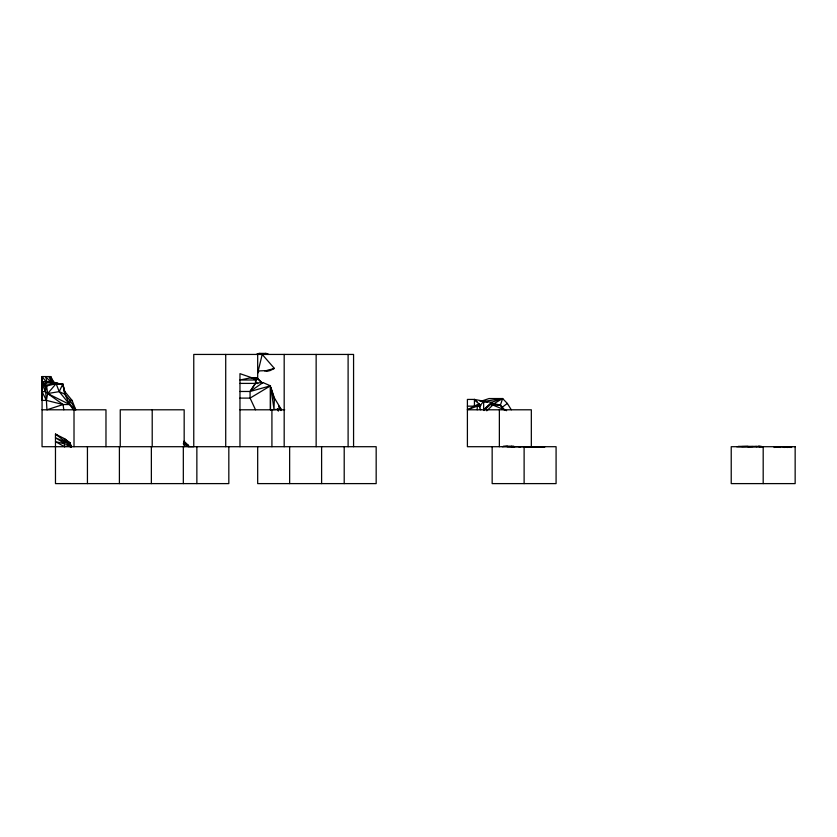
<?xml version="1.0" encoding="UTF-8"?>
<svg xmlns="http://www.w3.org/2000/svg" width="837" height="837" viewBox="0 0 837 837"><rect width="100%" height="100%" fill="white"/><g stroke="black" fill="none" stroke-linecap="round" stroke-linejoin="round"><path stroke-width="1.26" d="M73.374 409.795L69.722 404.533L64.857 394.175L62.974 384.622L64.857 391.632L72.055 400.389L75.769 409.795L69.722 404.533L63.078 404.533L46.401 400.389L42.049 400.389L42.049 376.577L50.785 376.577L54.028 382.812M63.8 409.795L63.078 404.533L46.935 409.795L46.401 400.389L42.049 391.632L42.049 376.577L46.453 382.206M274.41 397.973L273.971 409.063L270.885 387.625L274.41 397.973L281.054 409.063L270.445 409.795L270.445 385.836L262.985 382.572L255.526 383.001L250.075 391.475L250.075 398.109L255.526 409.795M56.634 383.2L59.94 384.005L56.142 382.75L41.892 381.494L56.142 382.75L56.11 383.681L47.657 393.557L69.722 404.533L69.963 400.389L64.857 394.175L59.207 391.632L47.657 393.557L45.271 391.632L41.85 382.697L46.6 385.983L47.657 393.557L46.401 400.389L45.052 385.983L41.85 382.697L42.038 383.252M257.681 446.707L257.681 483.608L376.169 483.608L376.169 446.707L42.049 446.707L42.091 383.451M491.497 405.15L491.832 403.11L500.4 405.15L504.46 409.795L501.792 407.588L500.4 405.15L502.618 398.548L489.028 398.548L481.191 401.205M63.026 384.842L62.806 383.995L56.11 383.681L46.6 385.983L45.271 391.632L42.049 391.632M502.305 446.707L507.536 446.257M69.722 404.533L59.207 391.632L62.806 383.995L57.586 384.005M479.507 407.65L480.637 405.495L474.433 399.427L467.402 399.427L467.402 446.707L556.082 446.707L556.082 483.608L492.156 483.608L492.156 446.707M262.201 382.865L256.823 377.79L255.526 379.998L255.526 383.398L250.075 391.475L239.968 391.475M747.765 446.707L753.018 446.56M480.459 405.265L483.65 401.185L491.434 402.335L502.618 398.548L507.327 403.444L511.292 409.795M531.328 446.707L531.328 409.795L467.402 409.795L477.205 406.154L479.224 403.622L479.224 406.154L480.637 409.795M506.636 410.695L492.826 405.024L491.832 403.11L484.037 410.569L483.65 409.795L491.434 402.335M486.757 410.831L492.826 405.024L500.4 405.15L497.858 405.15M467.402 409.795L474.433 406.154L474.433 399.427L483.65 401.185L483.65 409.795L491.832 403.11M501.792 407.588L507.327 403.444M42.049 382.833L42.049 381.515L43.911 384.12L54.279 384.12L56.142 382.75L51.946 382.028M262.985 382.572L250.075 391.475L270.445 385.836L270.445 409.795M270.445 385.836L250.075 398.109L239.968 398.109M483.65 409.795L485.889 408.466M493.715 403.832L502.618 398.548L484.037 401.394M43.911 384.12L47.866 382.017L54.279 384.12M474.433 406.154L479.224 403.622M270.456 370.425L274.379 368.406L262.211 354.438L257.681 373.093L259.177 370.917L270.456 370.425L266.626 371.22M257.775 354.438L259.836 353.392M480.637 405.495L479.224 406.154L467.402 406.154M530.961 447.021L545.117 446.707M256.289 354.438L258.989 353.392L266.156 353.392L268.855 354.438M55.535 382.938L53.714 382.635L56.142 382.75L47.238 381.766M57.471 435.564L55.472 434.11L69.931 445.085L55.472 441.633L64.449 446.707L69.931 445.085L71.312 446.968L69.931 446.707L69.931 442.679L64.449 438.651L55.472 434.11L55.472 483.608L228.825 483.608L228.825 446.707M532.112 447.021L533.169 446.707M264.837 371.084L274.379 368.406M736.706 446.707L762.894 446.707L758.74 446.372L759.954 446.707M738.276 446.372L761.325 446.372M277.528 409.795L281.054 409.063M536.203 447.021L538.264 446.707M785.409 447.366L790.138 446.707L791.603 447.523L791.603 446.707M775.365 447.366L780.126 446.707L780.22 447.523M183.994 446.362L188.555 445.744L184.014 441.162M507.337 446.707L514.839 446.707M543.067 446.78L544.521 446.707L523.7 446.707L531.788 446.707M505.778 446.539L513.751 446.56M542.889 446.78L544.521 446.707L511.25 446.707M741.728 446.56L748.006 446.372M250.838 377.79L256.823 377.79L262.117 383.283M239.968 383.398L255.526 383.398M46.6 385.983L45.052 385.983L42.049 383.995M72.055 400.389L69.963 400.389L75.769 409.795M479.894 401.185L483.65 401.185M42.049 409.795L105.975 409.795L105.975 446.707M239.968 409.795L284.706 409.795M503.309 446.257L513.834 446.257M188.084 446.676L193.18 446.676M523.7 446.707L525.49 446.78M483.849 401.969L487.636 402.158M52.218 383.409L56.11 383.681L59.207 391.632M780.22 446.707L786.299 447.387M779.017 447.366L774.173 446.707L774.173 447.523M518.71 446.707L520.53 447.021M790.578 447.324L787.512 446.707L787.512 447.523M257.859 383.597L255.526 383.001L256.823 377.79L251.529 377.644L239.968 379.998L255.526 379.998L251.529 377.644L239.968 373.658L239.968 446.707M758.531 446.372L759.724 446.707M64.449 441.005L69.931 442.679L71.312 447.188L69.931 443.851L55.472 437.803L64.449 443.453M56.456 383.22L58.276 383.785M183.251 443.809L188.555 445.744L183.973 441.873M755.947 446.372L756.784 446.707M265.591 353.392L267.871 354.438M184.203 443.495L188.555 445.744L184.035 442.94M186.525 444.562L188.555 445.744M47.657 393.557L63.078 404.533M511.564 446.257L512.139 446.707M67.19 441.162L64.449 438.651L64.449 446.707M474.433 399.427L477.017 401.927M50.356 381.703L45.7 376.577L46.945 382.049M278.627 405.851L281.002 410.58M51.392 378.659L53.934 382.812M69.931 444.573L71.312 447.052L69.931 443.683L71.312 447.188M71.312 446.968L69.931 443.851L71.312 447.345L71.312 446.707M48.985 376.577L51.413 382.268M279.077 406.949L280.426 410.235M270.885 387.625L274.578 399.95M69.931 442.679L71.312 447.345M277.79 408.613L278.323 411.145M62.806 383.995L64.857 394.175L64.857 391.632M50.785 376.577L51.716 382.268M790.138 446.707L790.138 447.523M784.238 446.707L784.238 447.523M763.187 446.707L763.187 483.608M524.119 446.707L524.119 483.608M499.365 409.795L499.365 446.707M477.205 406.154L477.205 409.795M353.57 446.707L353.57 354.438L193.765 354.438L193.765 446.707M348.108 354.438L348.108 446.707M344.206 446.707L344.206 483.608M321.607 446.707L321.607 483.608M316.145 354.438L316.145 446.707M289.644 446.707L289.644 483.608M284.182 354.438L284.182 446.707M271.92 409.795L271.92 446.707M257.681 354.438L257.681 379.59M225.718 354.438L225.718 446.707M196.862 446.707L196.862 483.608M184.171 446.707L184.171 409.795L120.246 409.795L120.246 446.707M183.324 446.707L183.324 483.608M152.208 409.795L152.208 446.707M151.361 446.707L151.361 483.608M119.398 446.707L119.398 483.608M87.435 446.707L87.435 483.608M74.012 409.795L74.012 446.707M795.15 446.707L731.224 446.707L731.224 483.608L795.15 483.608L795.15 446.707"/></g></svg>
